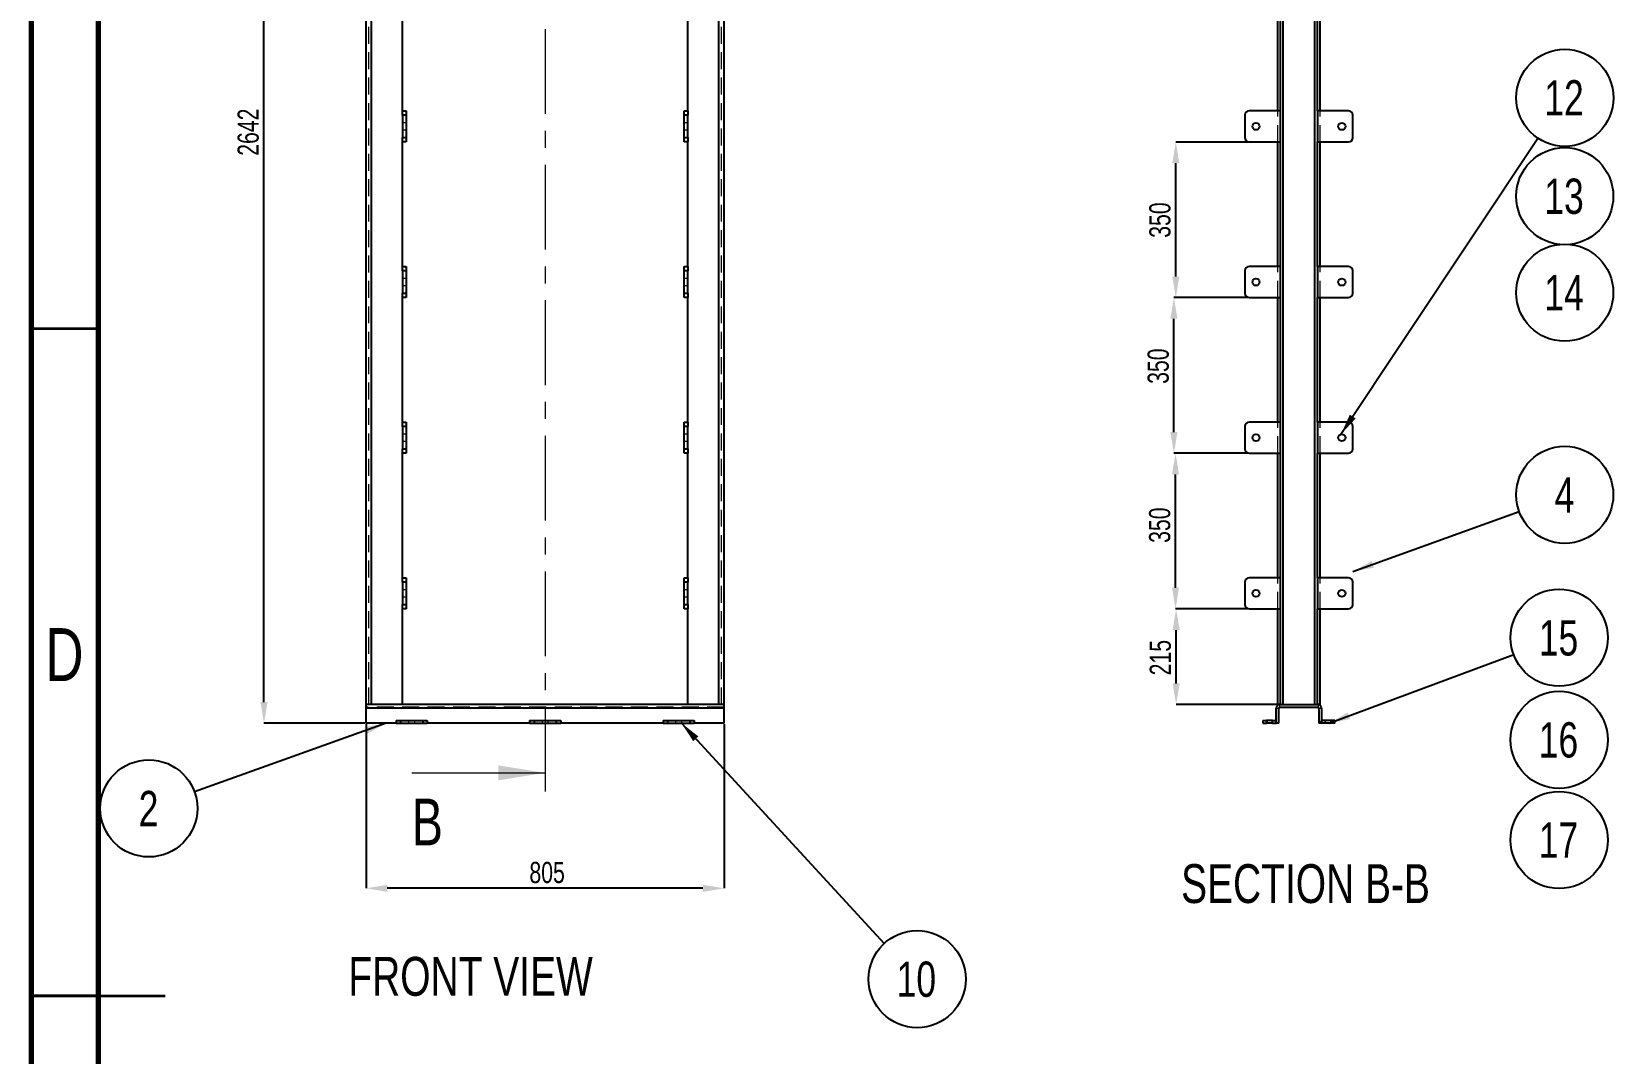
# Model space of a CAD drawing. Header units: millimetres. Extents: x 15 to 1268, y -316 to 292.
# Drawn here: x 868.3 to 986.9, y 142 to 218.6 of the extents above; entities that cross this region are included whole.
import ezdxf

# ---------------------------------------------------------------- set-up
doc = ezdxf.new("R2010")
doc.units = ezdxf.units.MM
doc.header["$PDSIZE"] = -1
doc.linetypes.add('CENTER', pattern=[10.16, 6.35, -1.27, 1.27, -1.27])
doc.linetypes.add('HIDDEN', pattern=[1.905, 1.27, -0.635])
doc.layers.add('FORMAT', color=7, linetype='Continuous')
doc.styles.add('SLDTEXTSTYLE0', font='TXT', dxfattribs={"width": 0.75})
doc.dimstyles.new('SLDDIMSTYLE0', dxfattribs={"dimtxt": 0.18, "dimasz": 1.5875, "dimexe": 0, "dimexo": 0.0625, "dimgap": 0, "dimtad": 0, "dimtih": 1, "dimtoh": 1, "dimdec": 0, "dimrnd": 1e-09, "dimzin": 0, "dimdsep": 46, "dimtxsty": 'Standard', "dimsah": 1, "dimcen": 0.09, "dimadec": 0, "dimazin": 0, "dimtfac": 1.5875, "dimtdec": 0, "dimtofl": 0, "dimtmove": 0, "dimatfit": 3, "dimfxl": 1, "dimfrac": 2, "dimtolj": 1, "dimtzin": 0, "dimarcsym": 0})
doc.dimstyles.new('SLDDIMSTYLE12', dxfattribs={"dimtxt": 1.5875, "dimasz": 1.5875, "dimexe": 0, "dimexo": 0.0625, "dimgap": 0.396875, "dimtad": 1, "dimdec": 0, "dimlfac": 30, "dimrnd": 1e-09, "dimzin": 12, "dimdsep": 46, "dimtxsty": 'SLDTEXTSTYLE0', "dimsah": 1, "dimcen": 0.09, "dimadec": 0, "dimazin": 3, "dimtfac": 1, "dimtdec": 0, "dimtofl": 0, "dimtmove": 0, "dimatfit": 3, "dimfxl": 1, "dimfrac": 2, "dimtolj": 1, "dimtzin": 12, "dimarcsym": 0})
doc.dimstyles.new('SLDDIMSTYLE13', dxfattribs={"dimtxt": 1.5875, "dimasz": 1.5875, "dimexe": 0, "dimexo": 0.0625, "dimgap": 0.396875, "dimtad": 1, "dimdec": 0, "dimlfac": 30, "dimrnd": 1e-09, "dimzin": 12, "dimdsep": 46, "dimtxsty": 'SLDTEXTSTYLE0', "dimsah": 1, "dimcen": 0.09, "dimadec": 0, "dimazin": 3, "dimtfac": 1, "dimtdec": 0, "dimtmove": 0, "dimatfit": 0, "dimfxl": 1, "dimfrac": 2, "dimtolj": 1, "dimtzin": 12, "dimarcsym": 0})

# ---------------------------------------------------------------- blocks, each defined once
blk = doc.blocks.new('*D775')
at = {"layer": 'Defpoints', "color": 0}
for p in [(885.73, 254.83), (893, 254.83), (893.39, 166.77)]:
    blk.add_point(p, dxfattribs=at)
at = {"layer": 'FORMAT', "color": 0, "lineweight": -2}
for p, q in [((892.94, 254.83), (885.73, 254.83)), ((885.73, 168.35), (885.73, 253.25)), ((893.32, 166.77), (885.73, 166.77))]:
    blk.add_line(p, q, dxfattribs=at)
at = {"layer": 'FORMAT', "color": 0}
for points in [[(885.47, 253.25), (886, 253.25), (885.73, 254.83)], [(885.47, 168.35), (886, 168.35), (885.73, 166.77)]]:
    blk.add_solid(points, dxfattribs=at)
at = {"layer": 'FORMAT', "color": 0, "insert": (883.75, 211.07), "char_height": 1.587, "attachment_point": 2, "rotation": 90, "style": 'SLDTEXTSTYLE0'}
blk.add_mtext('\\A1;2642', dxfattribs=at)
blk = doc.blocks.new('*D776')
at = {"layer": 'Defpoints', "color": 0}
for p in [(893.39, 166.77), (920.22, 166.77), (893.39, 154.39)]:
    blk.add_point(p, dxfattribs=at)
at = {"layer": 'FORMAT', "color": 0, "lineweight": -2}
for p, q in [((893.39, 166.7), (893.39, 154.39)), ((920.22, 166.7), (920.22, 154.39)), ((918.63, 154.39), (894.97, 154.39))]:
    blk.add_line(p, q, dxfattribs=at)
at = {"layer": 'FORMAT', "color": 0}
for points in [[(894.97, 154.65), (894.97, 154.12), (893.39, 154.39)], [(918.63, 154.65), (918.63, 154.12), (920.22, 154.39)]]:
    blk.add_solid(points, dxfattribs=at)
at = {"layer": 'FORMAT', "color": 0, "insert": (906.95, 156.37), "char_height": 1.587, "attachment_point": 2, "style": 'SLDTEXTSTYLE0'}
blk.add_mtext('\\A1;805', dxfattribs=at)
blk = doc.blocks.new('SW_NOTE_0_45')
at = {"layer": 'FORMAT', "color": 0}
blk.add_circle((-3.43, -1.23), 3.64, dxfattribs=at)
at = {"layer": 'FORMAT', "color": 0, "insert": (-3.45, 0.08), "char_height": 2.65, "attachment_point": 2, "style": 'SLDTEXTSTYLE0'}
blk.add_mtext('2', dxfattribs=at)
blk = doc.blocks.new('SW_NOTE_0_50')
at = {"layer": 'FORMAT', "color": 0}
blk.add_circle((2.47, -2.68), 3.64, dxfattribs=at)
at = {"layer": 'FORMAT', "color": 0, "insert": (2.41, -1.36), "char_height": 2.646, "attachment_point": 2, "style": 'SLDTEXTSTYLE0'}
blk.add_mtext('10', dxfattribs=at)
blk = doc.blocks.new('SW_HATCH_2')
at = {"color": 0, "linetype": 'Continuous', "lineweight": 18}
for p, q in [((-0.33, 84.98), (-0.53, 84.78)), ((0, 0), (-0.19, -0.19))]:
    blk.add_line(p, q, dxfattribs=at)
blk = doc.blocks.new('*D806')
at = {"layer": 'Defpoints', "color": 0}
for p in [(954.09, 175.33), (959.58, 175.33), (961.86, 168.17)]:
    blk.add_point(p, dxfattribs=at)
at = {"layer": 'FORMAT', "color": 0, "lineweight": -2}
for p, q in [((959.51, 175.33), (954.09, 175.33)), ((954.09, 169.75), (954.09, 173.75)), ((961.8, 168.17), (954.09, 168.17))]:
    blk.add_line(p, q, dxfattribs=at)
at = {"layer": 'FORMAT', "color": 0}
for points in [[(953.83, 173.75), (954.36, 173.75), (954.09, 175.33)], [(953.83, 169.75), (954.36, 169.75), (954.09, 168.17)]]:
    blk.add_solid(points, dxfattribs=at)
at = {"layer": 'FORMAT', "color": 0, "insert": (952.11, 171.68), "char_height": 1.587, "attachment_point": 2, "rotation": 90, "style": 'SLDTEXTSTYLE0'}
blk.add_mtext('\\A1;215', dxfattribs=at)
blk = doc.blocks.new('*D807')
at = {"layer": 'Defpoints', "color": 0}
for p in [(954.05, 187), (959.58, 187), (959.58, 175.33)]:
    blk.add_point(p, dxfattribs=at)
at = {"layer": 'FORMAT', "color": 0, "lineweight": -2}
for p, q in [((959.51, 187), (954.05, 187)), ((954.05, 176.92), (954.05, 185.41)), ((959.51, 175.33), (954.05, 175.33))]:
    blk.add_line(p, q, dxfattribs=at)
at = {"layer": 'FORMAT', "color": 0}
for points in [[(953.78, 185.41), (954.31, 185.41), (954.05, 187)], [(953.78, 176.92), (954.31, 176.92), (954.05, 175.33)]]:
    blk.add_solid(points, dxfattribs=at)
at = {"layer": 'FORMAT', "color": 0, "insert": (952.06, 181.61), "char_height": 1.587, "attachment_point": 2, "rotation": 90, "style": 'SLDTEXTSTYLE0'}
blk.add_mtext('\\A1;350', dxfattribs=at)
blk = doc.blocks.new('*D808')
at = {"layer": 'Defpoints', "color": 0}
for p in [(953.93, 198.67), (959.58, 198.67), (959.58, 187)]:
    blk.add_point(p, dxfattribs=at)
at = {"layer": 'FORMAT', "color": 0, "lineweight": -2}
for p, q in [((959.51, 198.67), (953.93, 198.67)), ((953.93, 188.59), (953.93, 197.08)), ((959.51, 187), (953.93, 187))]:
    blk.add_line(p, q, dxfattribs=at)
at = {"layer": 'FORMAT', "color": 0}
for points in [[(953.66, 197.08), (954.19, 197.08), (953.93, 198.67)], [(953.66, 188.59), (954.19, 188.59), (953.93, 187)]]:
    blk.add_solid(points, dxfattribs=at)
at = {"layer": 'FORMAT', "color": 0, "insert": (951.95, 193.53), "char_height": 1.587, "attachment_point": 2, "rotation": 90, "style": 'SLDTEXTSTYLE0'}
blk.add_mtext('\\A1;350', dxfattribs=at)
blk = doc.blocks.new('*D809')
at = {"layer": 'Defpoints', "color": 0}
for p in [(954.07, 210.33), (959.58, 210.33), (959.58, 198.67)]:
    blk.add_point(p, dxfattribs=at)
at = {"layer": 'FORMAT', "color": 0, "lineweight": -2}
for p, q in [((959.51, 210.33), (954.07, 210.33)), ((954.07, 200.25), (954.07, 208.75)), ((959.51, 198.67), (954.07, 198.67))]:
    blk.add_line(p, q, dxfattribs=at)
at = {"layer": 'FORMAT', "color": 0}
for points in [[(953.8, 208.75), (954.33, 208.75), (954.07, 210.33)], [(953.8, 200.25), (954.33, 200.25), (954.07, 198.67)]]:
    blk.add_solid(points, dxfattribs=at)
at = {"layer": 'FORMAT', "color": 0, "insert": (952.08, 204.48), "char_height": 1.587, "attachment_point": 2, "rotation": 90, "style": 'SLDTEXTSTYLE0'}
blk.add_mtext('\\A1;350', dxfattribs=at)
blk = doc.blocks.new('SW_NOTE_0_55')
at = {"layer": 'FORMAT', "color": 0}
blk.add_circle((3.42, 1.24), 3.64, dxfattribs=at)
at = {"layer": 'FORMAT', "color": 0, "insert": (3.4, 2.55), "char_height": 2.65, "attachment_point": 2, "style": 'SLDTEXTSTYLE0'}
blk.add_mtext('4', dxfattribs=at)
blk = doc.blocks.new('SW_NOTE_0_57')
at = {"layer": 'FORMAT', "color": 0}
blk.add_circle((3.41, 1.27), 3.64, dxfattribs=at)
at = {"layer": 'FORMAT', "color": 0, "insert": (3.36, 2.58), "char_height": 2.646, "attachment_point": 2, "style": 'SLDTEXTSTYLE0'}
blk.add_mtext('15', dxfattribs=at)
blk = doc.blocks.new('SW_NOTE_0_58')
at = {"layer": 'FORMAT', "color": 0}
blk.add_circle((1.95, 2.09), 3.64, dxfattribs=at)
at = {"layer": 'FORMAT', "color": 0, "insert": (1.9, 3.41), "char_height": 2.646, "attachment_point": 2, "style": 'SLDTEXTSTYLE0'}
blk.add_mtext('16', dxfattribs=at)
blk = doc.blocks.new('SW_NOTE_0_59')
at = {"layer": 'FORMAT', "color": 0}
blk.add_circle((1.95, 2.09), 3.64, dxfattribs=at)
at = {"layer": 'FORMAT', "color": 0, "insert": (1.9, 3.41), "char_height": 2.646, "attachment_point": 2, "style": 'SLDTEXTSTYLE0'}
blk.add_mtext('17', dxfattribs=at)
blk = doc.blocks.new('SW_NOTE_0_61')
at = {"layer": 'FORMAT', "color": 0}
blk.add_circle((2.02, 3.03), 3.64, dxfattribs=at)
at = {"layer": 'FORMAT', "color": 0, "insert": (1.96, 4.35), "char_height": 2.646, "attachment_point": 2, "style": 'SLDTEXTSTYLE0'}
blk.add_mtext('12', dxfattribs=at)
blk = doc.blocks.new('SW_NOTE_0_62')
at = {"layer": 'FORMAT', "color": 0}
blk.add_circle((1.95, 2.09), 3.64, dxfattribs=at)
at = {"layer": 'FORMAT', "color": 0, "insert": (1.9, 3.41), "char_height": 2.646, "attachment_point": 2, "style": 'SLDTEXTSTYLE0'}
blk.add_mtext('13', dxfattribs=at)
blk = doc.blocks.new('SW_NOTE_0_63')
at = {"layer": 'FORMAT', "color": 0}
blk.add_circle((1.95, 2.09), 3.64, dxfattribs=at)
at = {"layer": 'FORMAT', "color": 0, "insert": (1.9, 3.41), "char_height": 2.646, "attachment_point": 2, "style": 'SLDTEXTSTYLE0'}
blk.add_mtext('14', dxfattribs=at)

msp = doc.modelspace()

# ---------------------------------------------------------------- linework, layer by layer
at = {"color": 7, "linetype": 'Continuous', "lineweight": 70}
for p, q in [((868.31754949, 2.83338776), (868.31754949, 289.83338776)), ((873.31754949, 8.96691277), (873.31754949, 285.96691277))]:
    msp.add_line(p, q, dxfattribs=at)
at = {"color": 7, "linetype": 'CENTER', "lineweight": 18}
msp.add_line((906.803377, 269.58413223), (906.803377, 161.04327796), dxfattribs=at)
at = {"color": 7, "linetype": 'Continuous', "lineweight": 25}
for p, q in [((893.38671034, 168.16643308), (893.38671034, 250.96643308)), ((896.12004367, 212.66643308), (896.12004367, 250.96643308)), ((917.48671034, 212.66643308), (917.48671034, 250.96643308)), ((920.22004367, 168.16643308), (920.22004367, 250.96643308)), ((961.71020735, 212.66643308), (961.71020735, 250.96643308)), ((961.91020735, 212.66643308), (961.91020735, 250.96643308)), ((962.11020735, 168.16643308), (962.11020735, 250.96643308)), ((964.47687402, 168.16643308), (964.47687402, 250.96643308)), ((964.67687402, 212.66643308), (964.67687402, 250.96643308)), ((964.87687402, 212.66643308), (964.87687402, 250.96643308)), ((896.12004367, 212.33309974), (896.12004367, 212.66643308)), ((896.12004367, 212.66643308), (896.38671034, 212.66643308)), ((896.12004367, 212.33309974), (896.12004367, 210.66643308)), ((896.38671034, 212.66643308), (896.38671034, 212.33309974)), ((896.38671034, 212.33309974), (896.38671034, 210.66643308)), ((917.22004367, 212.66643308), (917.48671034, 212.66643308)), ((917.22004367, 212.33309974), (917.22004367, 212.66643308)), ((917.22004367, 210.66643308), (917.22004367, 212.33309974)), ((917.48671034, 212.66643308), (917.48671034, 212.33309974)), ((917.48671034, 210.66643308), (917.48671034, 212.33309974)), ((959.24354068, 212.33309974), (959.24354068, 210.66643308)), ((961.91020735, 212.66643308), (959.57687402, 212.66643308)), ((961.91020735, 210.33309974), (961.91020735, 212.66643308)), ((964.67687402, 212.66643308), (964.67687402, 210.33309974)), ((967.01020735, 212.66643308), (964.67687402, 212.66643308)), ((967.34354068, 210.66643308), (967.34354068, 212.33309974)), ((896.12004367, 210.33309974), (896.12004367, 210.66643308)), ((896.38671034, 210.33309974), (896.12004367, 210.33309974)), ((896.12004367, 200.99976641), (896.12004367, 210.33309974)), ((896.38671034, 210.66643308), (896.38671034, 210.33309974)), ((917.22004367, 210.33309974), (917.22004367, 210.66643308)), ((917.48671034, 210.33309974), (917.22004367, 210.33309974)), ((917.48671034, 210.66643308), (917.48671034, 210.33309974)), ((917.48671034, 200.99976641), (917.48671034, 210.33309974)), ((959.57687402, 210.33309974), (961.91020735, 210.33309974)), ((961.71020735, 200.99976641), (961.71020735, 210.33309974)), ((961.91020735, 200.99976641), (961.91020735, 210.33309974)), ((964.67687402, 210.33309974), (967.01020735, 210.33309974)), ((964.67687402, 200.99976641), (964.67687402, 210.33309974)), ((964.87687402, 200.99976641), (964.87687402, 210.33309974)), ((896.12004367, 200.66643308), (896.12004367, 200.99976641)), ((896.12004367, 200.99976641), (896.38671034, 200.99976641)), ((896.12004367, 200.66643308), (896.12004367, 198.99976641)), ((896.38671034, 200.99976641), (896.38671034, 200.66643308)), ((896.38671034, 200.66643308), (896.38671034, 198.99976641)), ((917.22004367, 200.99976641), (917.48671034, 200.99976641)), ((917.22004367, 200.66643308), (917.22004367, 200.99976641)), ((917.22004367, 198.99976641), (917.22004367, 200.66643308)), ((917.48671034, 200.99976641), (917.48671034, 200.66643308)), ((917.48671034, 198.99976641), (917.48671034, 200.66643308)), ((959.24354068, 200.66643308), (959.24354068, 198.99976641)), ((961.91020735, 200.99976641), (959.57687402, 200.99976641)), ((961.91020735, 198.66643308), (961.91020735, 200.99976641)), ((964.67687402, 200.99976641), (964.67687402, 198.66643308)), ((967.01020735, 200.99976641), (964.67687402, 200.99976641)), ((967.34354068, 198.99976641), (967.34354068, 200.66643308)), ((896.12004367, 198.66643308), (896.12004367, 198.99976641)), ((896.38671034, 198.66643308), (896.12004367, 198.66643308)), ((896.12004367, 189.33309974), (896.12004367, 198.66643308)), ((896.38671034, 198.99976641), (896.38671034, 198.66643308)), ((917.22004367, 198.66643308), (917.22004367, 198.99976641)), ((917.48671034, 198.66643308), (917.22004367, 198.66643308)), ((917.48671034, 198.99976641), (917.48671034, 198.66643308)), ((917.48671034, 189.33309974), (917.48671034, 198.66643308)), ((959.57687402, 198.66643308), (961.91020735, 198.66643308)), ((961.71020735, 189.33309974), (961.71020735, 198.66643308)), ((961.91020735, 189.33309974), (961.91020735, 198.66643308)), ((964.67687402, 198.66643308), (967.01020735, 198.66643308)), ((964.67687402, 189.33309974), (964.67687402, 198.66643308)), ((964.87687402, 189.33309974), (964.87687402, 198.66643308)), ((896.12004367, 189.33309974), (896.38671034, 189.33309974)), ((896.12004367, 188.99976641), (896.12004367, 189.33309974)), ((896.12004367, 188.99976641), (896.12004367, 187.33309974)), ((896.38671034, 189.33309974), (896.38671034, 188.99976641)), ((896.38671034, 188.99976641), (896.38671034, 187.33309974)), ((917.22004367, 189.33309974), (917.48671034, 189.33309974)), ((917.22004367, 188.99976641), (917.22004367, 189.33309974)), ((917.22004367, 187.33309974), (917.22004367, 188.99976641)), ((917.48671034, 189.33309974), (917.48671034, 188.99976641)), ((917.48671034, 187.33309974), (917.48671034, 188.99976641)), ((959.24354068, 188.99976641), (959.24354068, 187.33309974)), ((961.91020735, 189.33309974), (959.57687402, 189.33309974)), ((961.91020735, 186.99976641), (961.91020735, 189.33309974)), ((967.01020735, 189.33309974), (964.67687402, 189.33309974)), ((964.67687402, 189.33309974), (964.67687402, 186.99976641)), ((967.34354068, 187.33309974), (967.34354068, 188.99976641)), ((896.12004367, 186.99976641), (896.12004367, 187.33309974)), ((896.38671034, 187.33309974), (896.38671034, 186.99976641)), ((917.22004367, 186.99976641), (917.22004367, 187.33309974)), ((917.48671034, 187.33309974), (917.48671034, 186.99976641)), ((896.38671034, 186.99976641), (896.12004367, 186.99976641)), ((896.12004367, 177.66643308), (896.12004367, 186.99976641)), ((917.48671034, 186.99976641), (917.22004367, 186.99976641)), ((917.48671034, 177.66643308), (917.48671034, 186.99976641)), ((959.57687402, 186.99976641), (961.91020735, 186.99976641)), ((961.71020735, 177.66643308), (961.71020735, 186.99976641)), ((961.91020735, 177.66643308), (961.91020735, 186.99976641)), ((964.67687402, 186.99976641), (967.01020735, 186.99976641)), ((964.67687402, 177.66643308), (964.67687402, 186.99976641)), ((964.87687402, 177.66643308), (964.87687402, 186.99976641)), ((896.12004367, 177.33309974), (896.12004367, 177.66643308)), ((896.12004367, 177.66643308), (896.38671034, 177.66643308)), ((896.12004367, 177.33309974), (896.12004367, 175.66643308)), ((896.38671034, 177.66643308), (896.38671034, 177.33309974)), ((896.38671034, 177.33309974), (896.38671034, 175.66643308)), ((917.22004367, 177.66643308), (917.48671034, 177.66643308)), ((917.22004367, 177.33309974), (917.22004367, 177.66643308)), ((917.22004367, 175.66643308), (917.22004367, 177.33309974)), ((917.48671034, 177.66643308), (917.48671034, 177.33309974)), ((917.48671034, 175.66643308), (917.48671034, 177.33309974)), ((959.24354068, 177.33309974), (959.24354068, 175.66643308)), ((961.91020735, 177.66643308), (959.57687402, 177.66643308)), ((961.91020735, 175.33309974), (961.91020735, 177.66643308)), ((967.01020735, 177.66643308), (964.67687402, 177.66643308)), ((964.67687402, 177.66643308), (964.67687402, 175.33309974)), ((967.34354068, 175.66643308), (967.34354068, 177.33309974)), ((896.12004367, 175.33309974), (896.12004367, 175.66643308)), ((896.38671034, 175.66643308), (896.38671034, 175.33309974)), ((917.22004367, 175.33309974), (917.22004367, 175.66643308)), ((917.48671034, 175.66643308), (917.48671034, 175.33309974)), ((896.38671034, 175.33309974), (896.12004367, 175.33309974)), ((896.12004367, 168.16643308), (896.12004367, 175.33309974)), ((917.48671034, 175.33309974), (917.22004367, 175.33309974)), ((917.48671034, 168.16643308), (917.48671034, 175.33309974)), ((959.57687402, 175.33309974), (961.91020735, 175.33309974)), ((961.71020735, 168.16643308), (961.71020735, 175.33309974)), ((961.91020735, 168.16643308), (961.91020735, 175.33309974)), ((964.67687402, 175.33309974), (967.01020735, 175.33309974)), ((964.67687402, 168.16643308), (964.67687402, 175.33309974)), ((964.87687402, 168.16643308), (964.87687402, 175.33309974)), ((893.47446044, 168.16643308), (893.38671034, 168.16643308)), ((893.38671034, 167.89976641), (893.38671034, 168.16643308)), ((893.38671034, 166.76643308), (893.38671034, 167.89976641)), ((893.78671034, 168.16643308), (893.47446044, 168.16643308)), ((896.12004367, 168.16643308), (893.78671034, 168.16643308)), ((917.48671034, 168.16643308), (896.12004367, 168.16643308)), ((919.82004367, 168.16643308), (917.48671034, 168.16643308)), ((920.13229357, 168.16643308), (919.82004367, 168.16643308)), ((920.22004367, 168.16643308), (920.13229357, 168.16643308)), ((920.22004367, 167.89976641), (920.22004367, 168.16643308)), ((920.22004367, 166.76643308), (920.22004367, 167.89976641)), ((961.59354068, 166.76643308), (961.59354068, 167.89976641)), ((961.86020735, 168.16643308), (961.71020735, 168.16643308)), ((961.79354068, 166.76643308), (961.79354068, 167.89976641)), ((961.86020735, 168.16643308), (964.72687402, 168.16643308)), ((961.86020735, 167.96643308), (964.72687402, 167.96643308)), ((964.87687402, 168.16643308), (964.72687402, 168.16643308)), ((964.79354068, 167.89976641), (964.79354068, 166.76643308)), ((964.99354068, 167.89976641), (964.99354068, 166.76643308)), ((895.63671034, 166.76643308), (893.38671034, 166.76643308)), ((895.63671034, 166.96643308), (895.63671034, 166.76643308)), ((895.63671034, 166.96643308), (895.97004367, 166.96643308)), ((895.63671034, 166.76643308), (895.97004367, 166.76643308)), ((895.97004367, 166.96643308), (897.63671034, 166.96643308)), ((895.97004367, 166.76643308), (897.63671034, 166.76643308)), ((897.63671034, 166.96643308), (897.97004367, 166.96643308)), ((897.63671034, 166.76643308), (897.97004367, 166.76643308)), ((897.97004367, 166.96643308), (897.97004367, 166.76643308)), ((905.63671034, 166.76643308), (897.97004367, 166.76643308)), ((905.63671034, 166.96643308), (905.63671034, 166.76643308)), ((905.63671034, 166.96643308), (905.97004367, 166.96643308)), ((905.63671034, 166.76643308), (905.97004367, 166.76643308)), ((905.97004367, 166.96643308), (907.63671034, 166.96643308)), ((905.97004367, 166.76643308), (907.63671034, 166.76643308)), ((907.63671034, 166.96643308), (907.97004367, 166.96643308)), ((907.63671034, 166.76643308), (907.97004367, 166.76643308)), ((907.97004367, 166.96643308), (907.97004367, 166.76643308)), ((915.63671034, 166.76643308), (907.97004367, 166.76643308)), ((915.63671034, 166.96643308), (915.63671034, 166.76643308)), ((915.63671034, 166.96643308), (915.97004367, 166.96643308)), ((915.63671034, 166.76643308), (915.97004367, 166.76643308)), ((915.97004367, 166.96643308), (917.63671034, 166.96643308)), ((915.97004367, 166.76643308), (917.63671034, 166.76643308)), ((917.63671034, 166.96643308), (917.97004367, 166.96643308)), ((917.63671034, 166.76643308), (917.97004367, 166.76643308)), ((917.97004367, 166.96643308), (917.97004367, 166.76643308)), ((920.22004367, 166.76643308), (917.97004367, 166.76643308)), ((960.59354068, 166.96643308), (960.59354068, 166.76643308)), ((960.59354068, 166.96643308), (960.86020735, 166.96643308)), ((960.59354068, 166.76643308), (960.86020735, 166.76643308)), ((960.86020735, 166.96643308), (960.86020735, 166.76643308)), ((961.32687402, 166.96643308), (960.86020735, 166.96643308)), ((961.32687402, 166.76643308), (960.86020735, 166.76643308)), ((961.32687402, 166.76643308), (961.32687402, 166.96643308)), ((961.32687402, 166.96643308), (961.59354068, 166.96643308)), ((961.32687402, 166.76643308), (961.59354068, 166.76643308)), ((961.59354068, 166.76643308), (961.59354068, 166.96643308)), ((961.79354068, 166.76643308), (961.59354068, 166.76643308)), ((964.99354068, 166.76643308), (964.79354068, 166.76643308)), ((965.26020735, 166.96643308), (964.99354068, 166.96643308)), ((964.99354068, 166.96643308), (964.99354068, 166.76643308)), ((965.26020735, 166.76643308), (964.99354068, 166.76643308)), ((965.26020735, 166.96643308), (965.26020735, 166.76643308)), ((965.72687402, 166.96643308), (965.26020735, 166.96643308)), ((965.72687402, 166.76643308), (965.26020735, 166.76643308)), ((965.72687402, 166.76643308), (965.72687402, 166.96643308)), ((965.99354068, 166.96643308), (965.72687402, 166.96643308)), ((965.99354068, 166.76643308), (965.72687402, 166.76643308)), ((965.99354068, 166.76643308), (965.99354068, 166.96643308))]:
    msp.add_line(p, q, dxfattribs=at)
at = {"color": 7, "linetype": 'HIDDEN', "lineweight": 18}
for p, q in [((893.58671034, 168.16643308), (893.58671034, 250.96643308)), ((893.78671034, 168.16643308), (893.78671034, 250.96643308)), ((919.82004367, 168.16643308), (919.82004367, 250.96643308)), ((920.02004367, 168.16643308), (920.02004367, 250.96643308)), ((962.11020735, 168.16643308), (962.11020735, 250.96643308)), ((964.47687402, 168.16643308), (964.47687402, 250.96643308)), ((896.12004367, 212.33309974), (896.38671034, 212.33309974)), ((917.22004367, 212.33309974), (917.48671034, 212.33309974)), ((961.71020735, 210.33309974), (961.71020735, 212.66643308)), ((964.87687402, 210.33309974), (964.87687402, 212.66643308)), ((896.38671034, 211.76643308), (896.12004367, 211.76643308)), ((896.12004367, 211.23309974), (896.38671034, 211.23309974)), ((917.48671034, 211.76643308), (917.22004367, 211.76643308)), ((917.22004367, 211.23309974), (917.48671034, 211.23309974)), ((896.38671034, 210.66643308), (896.12004367, 210.66643308)), ((917.48671034, 210.66643308), (917.22004367, 210.66643308)), ((896.12004367, 200.66643308), (896.38671034, 200.66643308)), ((917.22004367, 200.66643308), (917.48671034, 200.66643308)), ((961.71020735, 198.66643308), (961.71020735, 200.99976641)), ((964.87687402, 198.66643308), (964.87687402, 200.99976641)), ((896.38671034, 200.09976641), (896.12004367, 200.09976641)), ((896.12004367, 199.56643308), (896.38671034, 199.56643308)), ((917.48671034, 200.09976641), (917.22004367, 200.09976641)), ((917.22004367, 199.56643308), (917.48671034, 199.56643308)), ((896.38671034, 198.99976641), (896.12004367, 198.99976641)), ((917.48671034, 198.99976641), (917.22004367, 198.99976641)), ((896.12004367, 188.99976641), (896.38671034, 188.99976641)), ((917.22004367, 188.99976641), (917.48671034, 188.99976641)), ((961.71020735, 186.99976641), (961.71020735, 189.33309974)), ((964.87687402, 186.99976641), (964.87687402, 189.33309974)), ((896.38671034, 188.43309974), (896.12004367, 188.43309974)), ((896.12004367, 187.89976641), (896.38671034, 187.89976641)), ((896.38671034, 187.33309974), (896.12004367, 187.33309974)), ((917.48671034, 188.43309974), (917.22004367, 188.43309974)), ((917.22004367, 187.89976641), (917.48671034, 187.89976641)), ((917.48671034, 187.33309974), (917.22004367, 187.33309974)), ((896.12004367, 177.33309974), (896.38671034, 177.33309974)), ((896.38671034, 176.76643308), (896.12004367, 176.76643308)), ((917.22004367, 177.33309974), (917.48671034, 177.33309974)), ((917.48671034, 176.76643308), (917.22004367, 176.76643308)), ((961.71020735, 175.33309974), (961.71020735, 177.66643308)), ((964.87687402, 175.33309974), (964.87687402, 177.66643308)), ((896.12004367, 176.23309974), (896.38671034, 176.23309974)), ((896.38671034, 175.66643308), (896.12004367, 175.66643308)), ((917.22004367, 176.23309974), (917.48671034, 176.23309974)), ((917.48671034, 175.66643308), (917.22004367, 175.66643308)), ((920.22004367, 167.96643308), (893.38671034, 167.96643308)), ((920.22004367, 167.89976641), (893.38671034, 167.89976641)), ((961.59354068, 167.89976641), (961.79354068, 167.89976641)), ((961.86020735, 167.96643308), (961.86020735, 168.16643308)), ((964.72687402, 168.16643308), (964.72687402, 167.96643308)), ((964.79354068, 167.89976641), (964.99354068, 167.89976641)), ((895.97004367, 166.96643308), (895.97004367, 166.76643308)), ((896.57004367, 166.96643308), (896.57004367, 166.76643308)), ((897.03671034, 166.76643308), (897.03671034, 166.96643308)), ((897.63671034, 166.96643308), (897.63671034, 166.76643308)), ((905.97004367, 166.96643308), (905.97004367, 166.76643308)), ((906.57004367, 166.96643308), (906.57004367, 166.76643308)), ((907.03671034, 166.76643308), (907.03671034, 166.96643308)), ((907.63671034, 166.96643308), (907.63671034, 166.76643308)), ((915.97004367, 166.96643308), (915.97004367, 166.76643308)), ((916.57004367, 166.96643308), (916.57004367, 166.76643308)), ((917.03671034, 166.76643308), (917.03671034, 166.96643308)), ((917.63671034, 166.96643308), (917.63671034, 166.76643308)), ((960.92687402, 166.96643308), (960.92687402, 166.76643308)), ((965.66020735, 166.96643308), (965.66020735, 166.76643308))]:
    msp.add_line(p, q, dxfattribs=at)
at = {"color": 8, "linetype": 'Continuous', "lineweight": 25}
for p, q in [((893.78671034, 168.16643308), (893.78671034, 250.96643308)), ((919.82004367, 168.16643308), (919.82004367, 250.96643308)), ((896.38671034, 212.33309974), (896.12004367, 212.33309974)), ((917.48671034, 212.33309974), (917.22004367, 212.33309974)), ((896.12004367, 210.66643308), (896.38671034, 210.66643308)), ((917.22004367, 210.66643308), (917.48671034, 210.66643308)), ((896.38671034, 200.66643308), (896.12004367, 200.66643308)), ((917.48671034, 200.66643308), (917.22004367, 200.66643308)), ((896.12004367, 198.99976641), (896.38671034, 198.99976641)), ((917.22004367, 198.99976641), (917.48671034, 198.99976641)), ((896.38671034, 188.99976641), (896.12004367, 188.99976641)), ((917.48671034, 188.99976641), (917.22004367, 188.99976641)), ((896.12004367, 187.33309974), (896.38671034, 187.33309974)), ((917.22004367, 187.33309974), (917.48671034, 187.33309974)), ((896.38671034, 177.33309974), (896.12004367, 177.33309974)), ((917.48671034, 177.33309974), (917.22004367, 177.33309974)), ((896.12004367, 175.66643308), (896.38671034, 175.66643308)), ((917.22004367, 175.66643308), (917.48671034, 175.66643308)), ((920.22004367, 167.89976641), (893.38671034, 167.89976641)), ((895.97004367, 166.96643308), (895.97004367, 166.76643308)), ((897.63671034, 166.96643308), (897.63671034, 166.76643308)), ((905.97004367, 166.96643308), (905.97004367, 166.76643308)), ((907.63671034, 166.96643308), (907.63671034, 166.76643308)), ((915.97004367, 166.96643308), (915.97004367, 166.76643308)), ((917.63671034, 166.96643308), (917.63671034, 166.76643308))]:
    msp.add_line(p, q, dxfattribs=at)
at = {"color": 7, "linetype": 'Continuous', "lineweight": 35}
for p, q in [((873.31754949, 196.33338776), (868.31754949, 196.33338776)), ((868.31654949, 146.33338776), (878.31854949, 146.33338776)), ((873.31754949, 146.33338776), (868.31754949, 146.33338776))]:
    msp.add_line(p, q, dxfattribs=at)
at = {"color": 7, "linetype": 'Continuous', "lineweight": 18}
msp.add_line((896.803377, 163.04327796), (906.803377, 163.04327796), dxfattribs=at)
at = {"color": 7, "linetype": 'Continuous', "lineweight": 25}
for centre in [(960.07687402, 211.49976641), (966.51020735, 211.49976641), (960.07687402, 199.83309974), (966.51020735, 199.83309974), (960.07687402, 188.16643308), (966.51020735, 188.16643308), (960.07687402, 176.49976641), (966.51020735, 176.49976641)]:
    msp.add_circle(centre, 0.26666667, dxfattribs=at)
for centre, radius, start, end in [((959.57687402, 212.33309974), 0.33333333, 90, 180), ((967.01020735, 212.33309974), 0.33333333, 0, 90), ((959.57687402, 210.66643308), 0.33333333, 180, 270), ((967.01020735, 210.66643308), 0.33333333, 270, 0), ((959.57687402, 200.66643308), 0.33333333, 90, 180), ((967.01020735, 200.66643308), 0.33333333, 0, 90), ((959.57687402, 198.99976641), 0.33333333, 180, 270), ((967.01020735, 198.99976641), 0.33333333, 270, 0), ((959.57687402, 188.99976641), 0.33333333, 90, 180), ((967.01020735, 188.99976641), 0.33333333, 0, 90), ((959.57687402, 187.33309974), 0.33333333, 180, 270), ((967.01020735, 187.33309974), 0.33333333, 270, 0), ((959.57687402, 177.33309974), 0.33333333, 90, 180), ((967.01020735, 177.33309974), 0.33333333, 0, 90), ((959.57687402, 175.66643308), 0.33333333, 180, 270), ((967.01020735, 175.66643308), 0.33333333, 270, 0), ((961.86020735, 167.89976641), 0.26666667, 90, 180), ((961.86020735, 167.89976641), 0.06666667, 90, 180), ((964.72687402, 167.89976641), 0.26666667, 0, 90), ((964.72687402, 167.89976641), 0.06666667, 0, 90)]:
    msp.add_arc(centre, radius, start, end, dxfattribs=at)
at = {"color": 7, "linetype": 'Continuous', "lineweight": 18}
msp.add_solid([(906.803377, 163.04327796), (903.303377, 163.60327796), (903.303377, 162.48327796)], dxfattribs=at)

# ---------------------------------------------------------------- block references
msp.add_blockref('SW_HATCH_2', (964.99354068, 166.95963836), dxfattribs=at)
at = {"layer": 'FORMAT'}
for name, p in [('SW_NOTE_0_61', (981.20399157, 210.61516312)), ('SW_NOTE_0_62', (981.26521512, 204.18043612)), ('SW_NOTE_0_63', (981.26521512, 196.94816908)), ('SW_NOTE_0_55', (979.79673384, 182.6440848)), ('SW_NOTE_0_57', (979.39000453, 171.9060855)), ('SW_NOTE_0_58', (980.84796894, 163.429393)), ('SW_NOTE_0_45', (880.52704307, 161.60902021)), ('SW_NOTE_0_59', (980.84796894, 155.91896185)), ('SW_NOTE_0_50', (932.21433574, 150.26100238))]:
    msp.add_blockref(name, p, dxfattribs=at)

# ---------------------------------------------------------------- texts
at = {"color": 7, "linetype": 'Continuous', "lineweight": 0, "style": 'SLDTEXTSTYLE0'}
for s, insert, char_height, attachment_point in [('D', (870.77023678, 173.89354185), 3.96875, 2), ('FRONT VIEW', (892.04989815, 149.24597128), 2.910416667, 1)]:
    msp.add_mtext(s, dxfattribs=dict(at, insert=insert, char_height=char_height, attachment_point=attachment_point))
at = {"color": 7, "linetype": 'Continuous', "insert": (896.803377, 161.11114014), "char_height": 3.5, "attachment_point": 1, "style": 'SLDTEXTSTYLE0'}
msp.add_mtext('B', dxfattribs=at)
at = {"layer": 'FORMAT', "insert": (963.7886084, 156.19776241), "char_height": 2.9104166667, "attachment_point": 2, "style": 'SLDTEXTSTYLE0'}
msp.add_mtext('SECTION B-B', dxfattribs=at)

# ---------------------------------------------------------------- dimensions: what is measured, and where the dimension line sits
at = {"layer": 'FORMAT'}
for base, p1, p2, dimstyle, picture, middle in [((885.7340207, 254.83309974), (893.38671034, 166.76643308), (893.003377, 254.83309974), 'SLDDIMSTYLE12', '*D775', (885.7340207, 211.07180317)), ((954.06631568, 210.33309974), (959.57687402, 198.66643308), (959.57687402, 210.33309974), 'SLDDIMSTYLE13', '*D809', (954.06631568, 204.47702763)), ((953.92954323, 198.66643308), (959.57687402, 186.99976641), (959.57687402, 198.66643308), 'SLDDIMSTYLE13', '*D808', (953.92954323, 193.53041202)), ((954.04765857, 186.99976641), (959.57687402, 175.33309974), (959.57687402, 186.99976641), 'SLDDIMSTYLE13', '*D807', (954.04765857, 181.6130422)), ((954.09432854, 175.33309974), (961.86020735, 168.16643308), (959.57687402, 175.33309974), 'SLDDIMSTYLE12', '*D806', (954.09432854, 171.67607979))]:
    dim = msp.add_linear_dim(base=base, p1=p1, p2=p2, angle=90, dimstyle=dimstyle, dxfattribs=at)
    dim.commit()
    dim.dimension.update_dxf_attribs({"geometry": picture, "text_midpoint": middle, "dimtype": 160})
dim = msp.add_linear_dim(base=(893.38671034, 154.38749408), p1=(920.22004367, 166.76643308), p2=(893.38671034, 166.76643308), dimstyle='SLDDIMSTYLE12', dxfattribs=at)
dim.commit()
dim.dimension.update_dxf_attribs({"geometry": '*D776', "text_midpoint": (906.95392523, 154.38749408), "dimtype": 160})

# ---------------------------------------------------------------- leaders
for points in [[(966.44610493, 188.4252805), (981.20399157, 210.61516312)], [(967.34354068, 178.13684861), (979.79673384, 182.6440848)], [(965.55338907, 166.76643308), (979.39000453, 171.9060855)], [(894.88565952, 166.76643308), (880.52704307, 161.60902021)], [(917.0157132, 166.76643308), (932.21433574, 150.26100238)]]:
    msp.add_leader(points, dimstyle='SLDDIMSTYLE0', dxfattribs=at)

doc.saveas('drawing.dxf')
